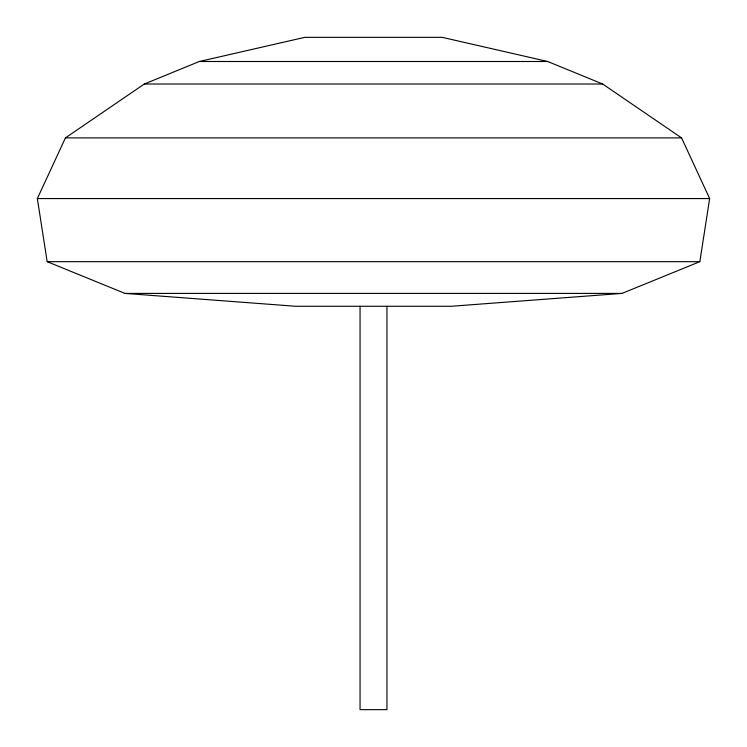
<?xml version="1.0" encoding="UTF-8"?>
<svg xmlns="http://www.w3.org/2000/svg" width="747" height="747" viewBox="0 0 747 747"><rect width="100%" height="100%" fill="white"/><g stroke="black" fill="none" stroke-linecap="round" stroke-linejoin="round"><path stroke-width="1.12" d="M699.836 261.674L709.65 198.562L681.572 137.896L602.68 84.019L547.682 61.497L442.252 37.35L304.748 37.35L199.318 61.497L144.32 84.019L65.428 137.896L37.35 198.562L47.164 261.674L125.01 293.412L295.663 306.27L451.337 306.27L621.99 293.412L699.836 261.674L47.164 261.674M199.318 61.497L547.682 61.497M144.32 84.019L602.68 84.019M65.428 137.896L681.572 137.896M37.35 198.562L709.65 198.562M125.01 293.412L621.99 293.412M386.946 306.27L386.946 709.65L360.054 709.65L360.054 306.27"/></g></svg>
